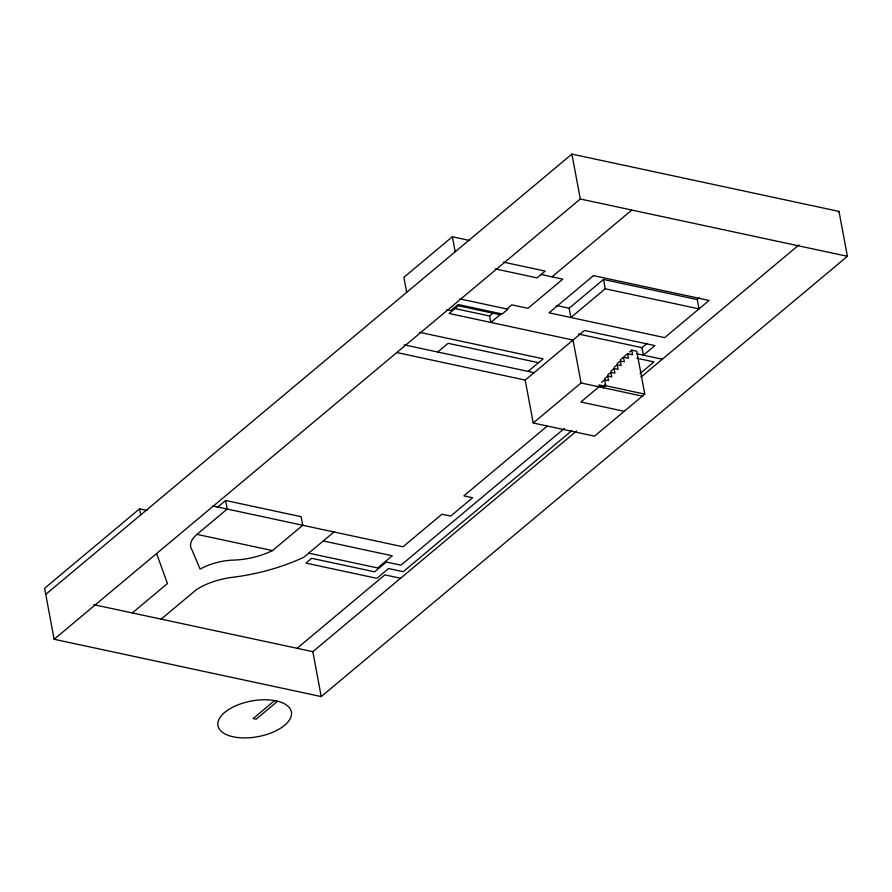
<?xml version="1.0" encoding="UTF-8"?>
<svg xmlns="http://www.w3.org/2000/svg" width="892" height="892" viewBox="0 0 892 892"><rect width="100%" height="100%" fill="white"/><g stroke="black" fill="none" stroke-linecap="round" stroke-linejoin="round"><path stroke-width="1.34" d="M469.828 240.505L452.367 236.759L403.886 277.323L406.696 292.342M147.135 510.447L139.576 508.83L44.6 588.296L54.144 639.274L321.232 696.574L847.4 256.305L838.993 211.404L571.906 154.104L45.737 594.373M54.144 639.274L580.302 199.005L847.4 256.305M217.258 507.47L225.598 500.49L301.128 516.691L302.734 525.277L272.495 550.576A49.841 24.162 -10.6 0 1 233.503 560.098A38.746 18.788 -10.6 0 0 200.131 569.152L191.903 549.784A34.766 16.859 -10.6 0 1 196.965 534.364L227.204 509.064L225.598 500.49M437.738 352.017L448.141 343.308L538.523 362.698M132.306 612.938L167.44 583.546L156.702 553.809M453.292 308.208L489.619 316.002L493.711 312.568M501.159 313.783L490.823 322.436L489.619 316.002M506.901 308.978L511.841 304.852L527.952 308.309L562.807 279.14L541.121 274.48M552.025 276.821L631.491 210.322M161.173 619.137L196.307 589.735A48.714 23.616 -10.6 0 1 232.611 577.291A123.207 59.731 -10.6 0 0 303.759 557.277L333.998 531.978M556.285 305.465L569.141 308.219L603.505 279.464L697.265 299.578L699.283 297.895M697.265 299.578L699.005 308.877L605.244 288.763L570.88 317.519L569.141 308.219M528.12 371.406L543.15 358.818L419.508 332.292M396.851 352.563L525.198 380.092L584.494 330.486L654.884 345.583L643.433 355.172L642.028 347.668L647.235 343.308M525.198 380.092L533.226 422.998L581.06 382.969L642.363 396.126M624.512 356.254L627.6 353.678L632.595 354.748L631.737 350.132L636.743 351.203L644.771 394.108L594.529 436.143L533.226 422.998M629.585 351.927L631.737 350.132M620.375 359.799L623.452 357.224L628.459 358.294L627.6 353.678M617.231 363.557L620.319 360.981L624.322 361.84L623.452 357.224M614.097 367.314L617.175 364.739L621.178 365.597L620.319 360.981M610.953 371.072L614.042 368.496L618.044 369.355L617.175 364.739M607.809 374.83L610.897 372.254L614.9 373.112L614.042 368.496M547.041 426.264L463.873 495.852L472.626 497.736L450.672 516.1L441.919 514.227L403.006 546.785L212.731 505.965M604.676 378.598L607.753 376.011L611.756 376.87L610.897 372.254M601.531 382.356L604.62 379.769L608.623 380.628L607.753 376.011M599.268 386.604L598.956 384.909L603.26 385.835L603.583 387.529L599.268 386.604L580.87 402.002L624.21 411.301M603.327 386.191L605.478 384.385M603.327 387.752L605.735 385.734L644.771 394.108M297.103 648.294L384.842 574.883L400.575 578.261M564.368 428.45L400.954 565.182L386.303 562.038L374.629 571.817L311.654 558.303L305.923 563.108L376.892 578.328L388.544 568.55L403.229 571.705L571.794 430.646M640.077 373.514L653.947 361.907L636.888 358.25M93.627 604.642L312.836 651.673L576.567 430.992M640.958 377.104L798.842 244.999M838.279 211.995L838.993 211.404M274.58 700.61L253.183 718.517L256.182 719.164L277.579 701.246M503.534 262.148L545.19 271.079L537.062 277.88L495.127 268.882M459.893 298.898L507.916 309.201L502.174 313.995L458.131 304.551L450.962 310.55L446.992 309.702M500.044 314.72L458.332 305.766L449.111 313.482L573.032 340.075L581.06 382.969M578.395 334.021L642.028 347.668M636.933 353.778L662.332 359.231M404.21 344.825L534.063 372.678M323.261 540.965L392.268 555.772L377.695 567.959L308.688 553.163M196.965 534.364L272.495 550.576M603.505 279.464L605.244 288.763M571.906 154.104L580.302 199.005M604.62 379.769L605.735 385.734M452.367 236.759L455.176 251.767M312.836 651.673L321.232 696.574M139.576 508.83L140.713 514.907M593.481 275.628L549.037 312.824L664.64 337.622L709.095 300.437L593.481 275.628M276.152 700.867L272.06 700.187A37.364 18.119 -10.6 0 0 217.86 723.066A37.364 18.119 -10.6 0 0 268.425 733.915A37.364 18.119 -10.6 0 0 279.887 701.859L276.152 700.867"/></g></svg>
